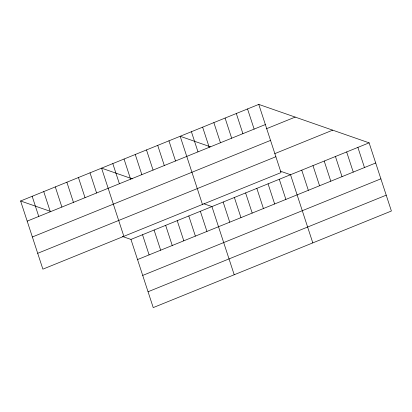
<?xml version="1.0" encoding="UTF-8"?>
<svg xmlns="http://www.w3.org/2000/svg" width="412" height="412" viewBox="0 0 412 412"><rect width="100%" height="100%" fill="white"/><g stroke="black" fill="none" stroke-linecap="round" stroke-linejoin="round"><path stroke-width="0.62" d="M258.772 104.401L281.051 172.577L42.884 269.154L20.6 200.984L258.772 104.401L369.116 142.846L391.4 211.016L153.228 307.599L130.949 239.423L122.415 236.452M27.187 221.131L265.354 124.553M266.229 128.832L295.183 117.09M32.368 236.982L270.535 140.399M274.789 153.64L332.7 130.156M37.703 253.308L275.87 156.73M130.949 239.423L369.116 142.846M137.536 259.575L375.703 162.992M142.712 275.422L380.884 178.839M148.052 291.748L386.219 195.17M210.331 146.78L180.173 136.274L202.457 204.45M280.278 171.145L290.522 174.714L312.806 242.889M132.303 178.849L101.579 168.148L123.863 236.318M203.961 203.811L211.928 206.587L234.207 274.758M20.6 200.984L50.758 211.49M357.889 147.398L364.476 167.545M346.662 151.951L353.249 172.098M335.435 156.503L342.022 176.65M324.208 161.056L330.79 181.203M312.976 165.609L319.563 185.755M301.749 170.161L308.336 190.313M279.295 179.266L285.882 199.418M247.54 108.959L254.127 129.105M268.068 183.819L274.649 203.971M236.313 113.511L242.9 133.658M256.836 188.372L263.423 208.523M225.086 118.064L231.673 138.211M245.609 192.929L252.196 213.076M213.859 122.616L220.446 142.763M234.382 197.482L240.969 217.629M202.632 127.169L209.214 147.316M223.155 202.035L229.742 222.181M191.4 131.722L197.987 151.868M200.356 211.279L206.942 231.426M168.946 140.827L175.533 160.979M188.789 215.97L195.376 236.117M157.719 145.379L164.306 165.531M177.222 220.662L183.809 240.809M146.492 149.932L153.073 170.084M165.655 225.349L172.237 245.5M135.26 154.485L141.846 174.637M154.083 230.04L160.67 250.192M124.033 159.042L130.619 179.189M142.516 234.732L149.103 254.884M112.806 163.595L119.392 183.742M90.012 172.839L96.593 192.986M78.44 177.531L85.026 197.678M66.873 182.217L73.46 202.369M55.306 186.909L61.893 207.061M43.739 191.601L50.321 211.753M32.167 196.292L38.754 216.444"/></g></svg>
